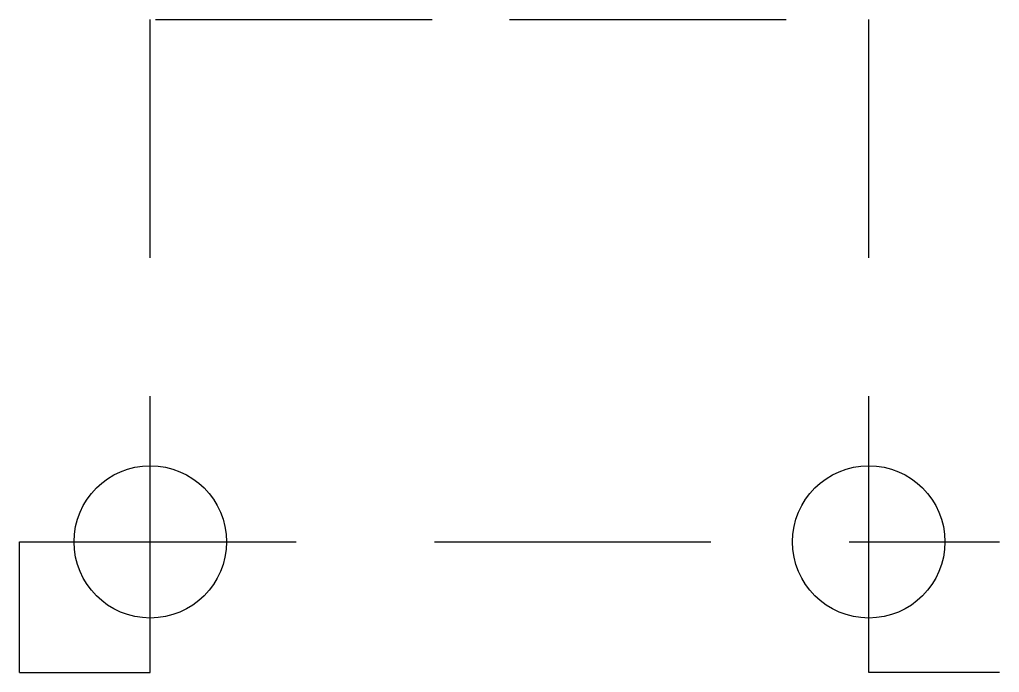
# Model space of a CAD drawing. Header units: millimetres. Extents: x 50.8 to 95.8, y 20.3 to 50.3.
import ezdxf

# ---------------------------------------------------------------- set-up
doc = ezdxf.new("R2010")
doc.units = ezdxf.units.MM
doc.linetypes.add('DASHED', pattern=[19.05, 12.7, -6.35])
doc.layers.add('AXE', color=3, linetype='DASHED')

msp = doc.modelspace()

# ---------------------------------------------------------------- linework, layer by layer
for centre in [(56.797, 26.282, 4), (56.797, 26.282), (89.797, 26.282, 4), (89.797, 26.282)]:
    msp.add_circle(centre, 3.5)
at = {"layer": 'AXE'}
for p, q in [((56.797, 20.282), (56.797, 50.282)), ((89.797, 20.282), (89.797, 50.282)), ((50.797, 20.282), (50.797, 26.282)), ((50.797, 26.282), (95.797, 26.282)), ((50.797, 20.282), (56.797, 20.282)), ((95.797, 20.282), (89.797, 20.282))]:
    msp.add_line(p, q, dxfattribs=at)
at = {"layer": 'AXE', "extrusion": (4.93038e-32, -1, 0)}
for p, q in [((57.046, 50.282, 15.75), (73.297, 50.282, 15.75)), ((73.297, 50.282, 4), (73.297, 50.282, 32)), ((73.297, 50.282, 15.75), (89.55, 50.282, 15.75)), ((95.797, 26.282), (95.797, 26.282, 15.75))]:
    msp.add_line(p, q, dxfattribs=at)

doc.saveas('drawing.dxf')
